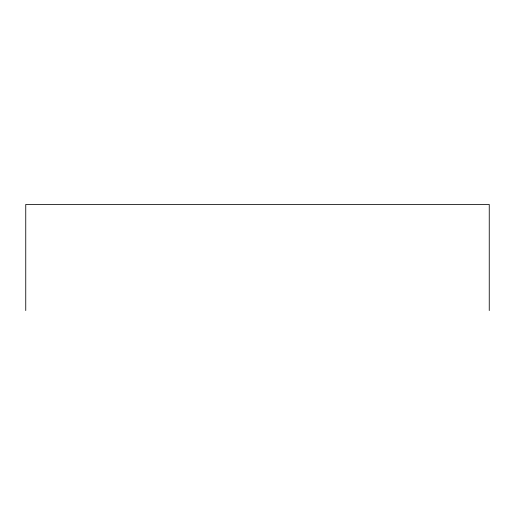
<?xml version="1.0" encoding="UTF-8"?>
<svg xmlns="http://www.w3.org/2000/svg" width="515" height="515" viewBox="0 0 515 515"><rect width="100%" height="100%" fill="white"/><g stroke="black" fill="none" stroke-linecap="round" stroke-linejoin="round"><path stroke-width="0.77" d="M489.25 310.545L489.25 204.455L25.75 204.455L25.75 310.545"/></g></svg>
